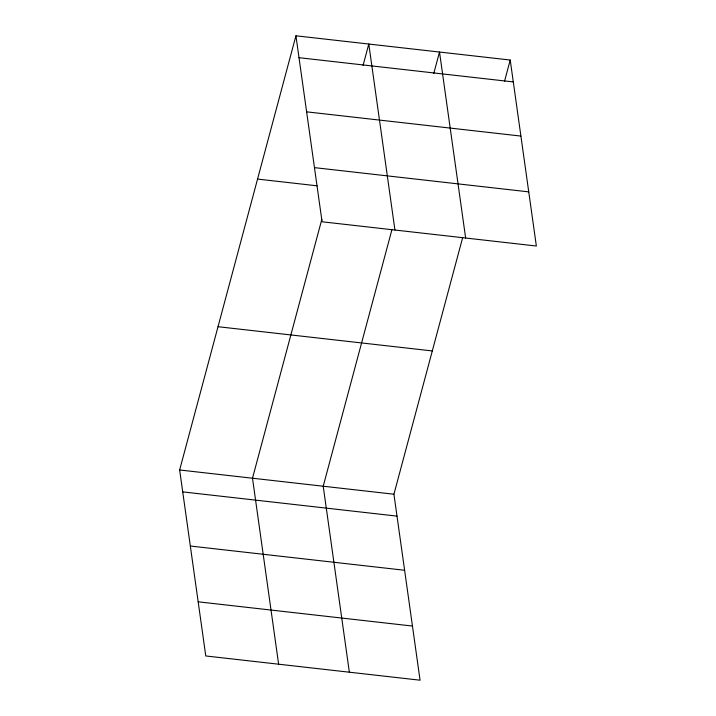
<?xml version="1.0" encoding="UTF-8"?>
<svg xmlns="http://www.w3.org/2000/svg" width="716" height="716" viewBox="0 0 716 716"><rect width="100%" height="100%" fill="white"/><g stroke="black" fill="none" stroke-linecap="round" stroke-linejoin="round"><path stroke-width="1.07" d="M462.679 237.551L393.925 494.219L420.068 680.2L205.778 655.963L179.644 469.982L295.932 35.8L510.222 60.037L536.356 246.018L322.075 221.781L295.932 35.8M321.815 219.409L252.497 478.225L278.631 664.206M363.066 65.424L368.794 44.043L394.928 230.015M391.965 229.55L323.211 486.227L349.354 672.199M433.78 73.426L439.508 52.035L465.642 238.016M504.494 81.418L510.222 60.037M299.011 57.692L513.3 81.928M306.618 111.839L520.908 136.076M314.458 167.634L528.748 191.87M257.554 179.081L317.17 185.82M218.013 326.702L432.303 350.938M179.644 469.982L393.925 494.219M182.714 491.883L397.004 516.12M190.331 546.031L404.612 570.267M198.171 601.816L412.452 626.053"/></g></svg>
